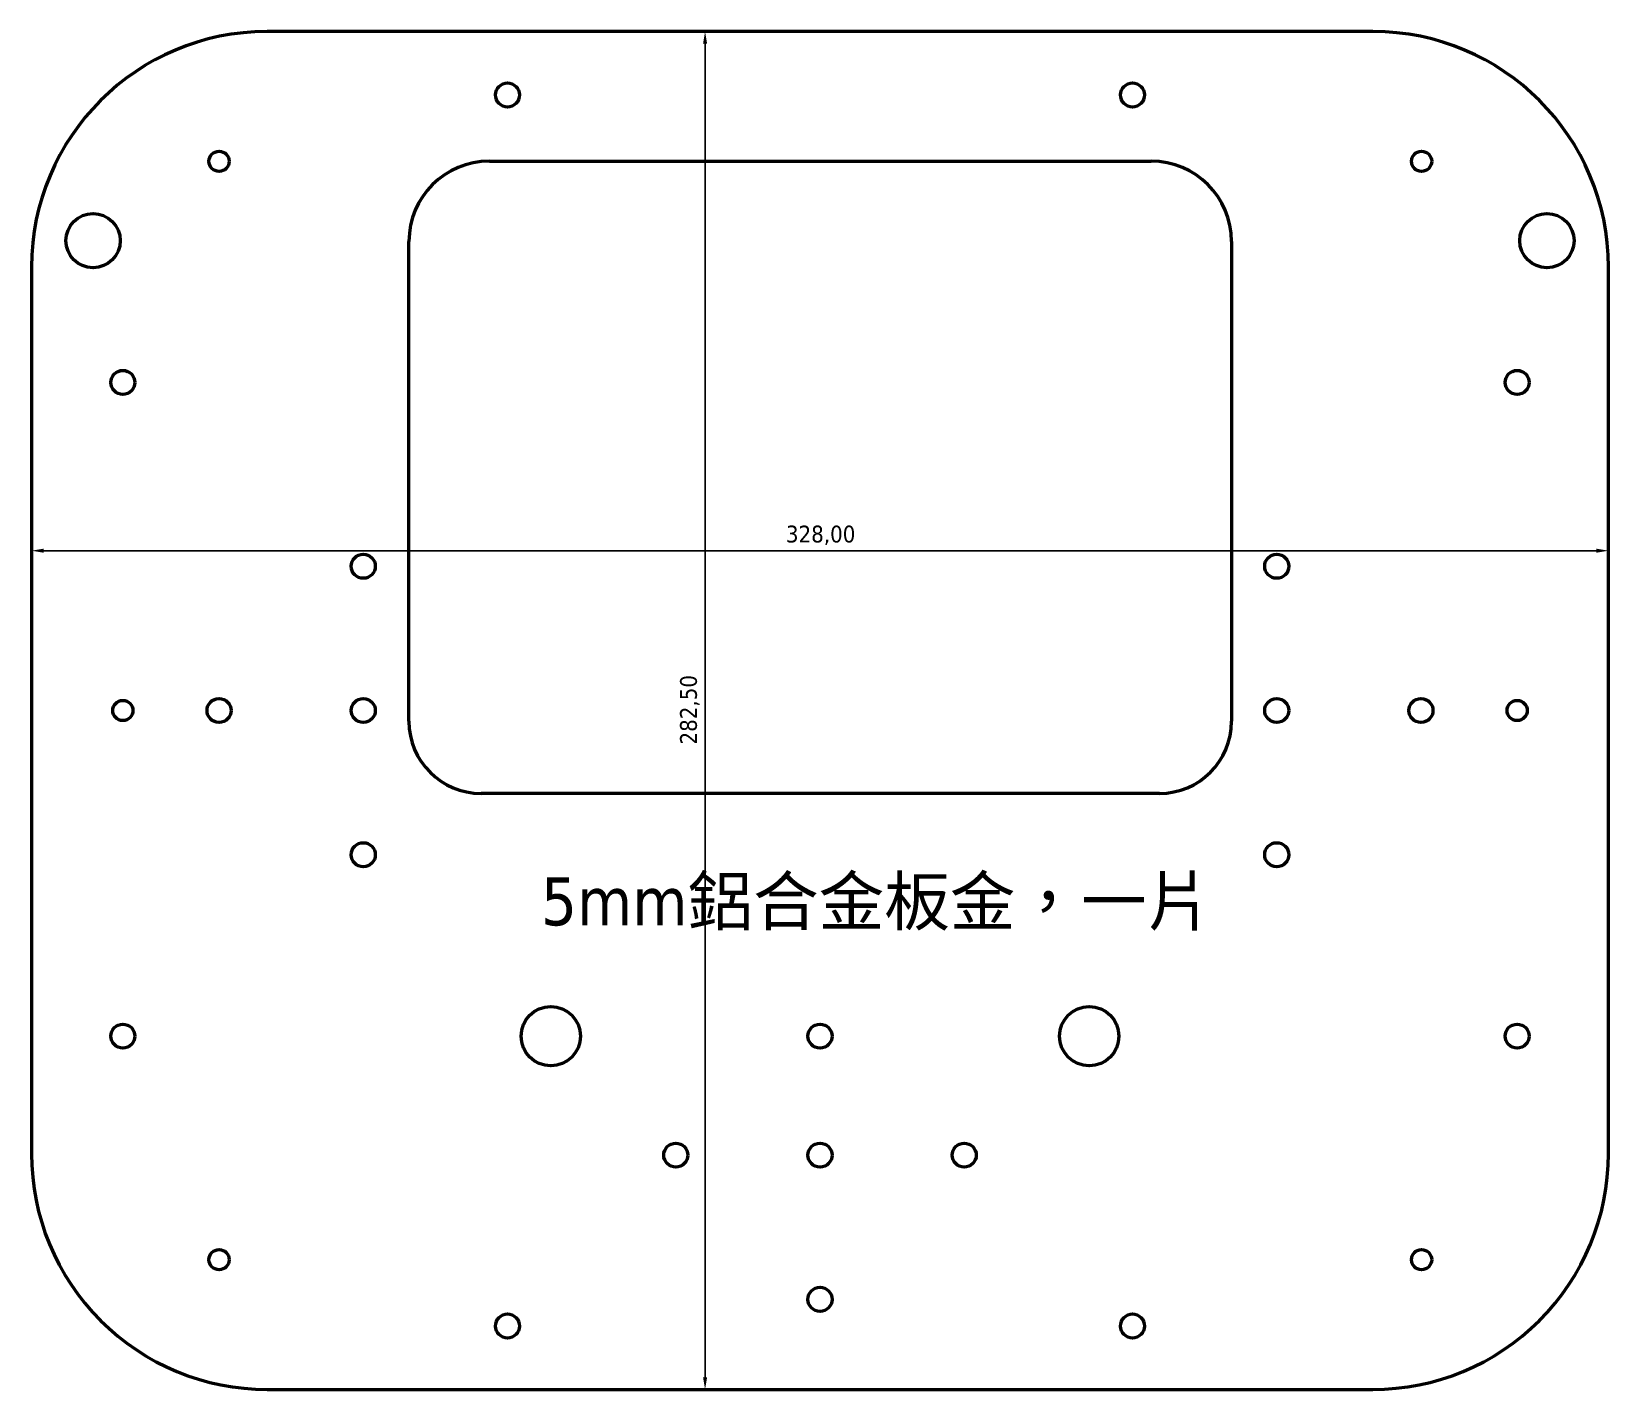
# Model space of a CAD drawing. Header units: millimetres. Extents: x 46 to 374, y 7 to 290.
import ezdxf

# ---------------------------------------------------------------- set-up
doc = ezdxf.new("R2010")
doc.units = ezdxf.units.MM
for name, color, linetype, lineweight in [('可見 (ISO)', 7, 'Continuous', 50), ('標註 (ISO)', 7, 'Continuous', 25), ('符號 (ISO)', 7, 'Continuous', 25)]:
    doc.layers.add(name, color=color, linetype=linetype, lineweight=lineweight)
doc.styles.add('註記文字 (ISO)', font='tahoma.ttf')
doc.dimstyles.new('預設 (ISO)', dxfattribs={"dimtxt": 3.5, "dimasz": 2.5, "dimexe": 3.175, "dimexo": 0, "dimgap": 0.762, "dimtad": 1, "dimrnd": 1e-08, "dimzin": 0, "dimtxsty": '註記文字 (ISO)', "dimcen": 0.09, "dimdle": 10, "dimclrd": 256, "dimclre": 256, "dimclrt": 256, "dimazin": 0, "dimtfac": 1.001486, "dimtmove": 0, "dimatfit": 3, "dimfxl": 0, "dimtolj": 1, "dimtzin": 0, "dimlwd": -1, "dimlwe": -1, "dimarcsym": 0})

# ---------------------------------------------------------------- blocks, each defined once
blk = doc.blocks.new('*D3')
at = {"layer": 'Defpoints', "color": 0}
for p in [(46, 181.75), (374, 181.75), (374, 181.75)]:
    blk.add_point(p, dxfattribs=at)
at = {"layer": '標註 (ISO)'}
for p, q in [((374, 181.75), (374, 184.92)), ((48.5, 181.75), (371.5, 181.75))]:
    blk.add_line(p, q, dxfattribs=at)
for points in [[(48.5, 182.16), (48.5, 181.33), (46, 181.75)], [(371.5, 182.16), (371.5, 181.33), (374, 181.75)]]:
    blk.add_solid(points, dxfattribs=at)
at = {"layer": '標註 (ISO)', "insert": (202.91, 186.96), "char_height": 3.5, "attachment_point": 1, "style": '註記文字 (ISO)'}
blk.add_mtext('\\A1;328,00', dxfattribs=at)
blk = doc.blocks.new('*D4')
at = {"layer": 'Defpoints', "color": 0}
for p in [(210, 289.75), (186.1, 7.25), (210, 7.25)]:
    blk.add_point(p, dxfattribs=at)
at = {"layer": '標註 (ISO)'}
for p, q in [((186.1, 287.25), (186.1, 9.75)), ((210, 7.25), (182.92, 7.25))]:
    blk.add_line(p, q, dxfattribs=at)
for points in [[(185.68, 287.25), (186.52, 287.25), (186.1, 289.75)], [(185.68, 9.75), (186.52, 9.75), (186.1, 7.25)]]:
    blk.add_solid(points, dxfattribs=at)
at = {"layer": '標註 (ISO)', "insert": (180.89, 141.43), "char_height": 3.5, "attachment_point": 1, "rotation": 90, "style": '註記文字 (ISO)'}
blk.add_mtext('\\A1;282,50', dxfattribs=at)

msp = doc.modelspace()

# ---------------------------------------------------------------- linework, layer by layer
at = {"layer": '可見 (ISO)'}
for p, q in [((325, 289.75), (95, 289.75)), ((141.233, 262.8), (278.867, 262.8)), ((124.503, 146.25), (124.503, 246.07)), ((295.6, 246.067), (295.6, 146.25)), ((46, 240.75), (46, 56.252)), ((374, 56.25), (374, 240.75)), ((280.6, 131.25), (139.503, 131.25)), ((95.002, 7.25), (324.999, 7.25))]:
    msp.add_line(p, q, dxfattribs=at)
for centre, radius in [((145, 276.55), 2.5), ((275, 276.55), 2.5), ((85, 262.75), 2.1), ((335.13, 262.75), 2.1), ((58.8, 246.25), 5.65), ((361.2, 246.25), 5.65), ((65, 216.75), 2.5), ((355, 216.75), 2.5), ((115, 178.5), 2.5), ((305, 178.5), 2.5), ((85, 148.5), 2.5), ((115, 148.5), 2.5), ((305, 148.5), 2.5), ((335, 148.5), 2.5), ((65, 148.5), 2.1), ((355, 148.5), 2.1), ((115, 118.5), 2.5), ((305, 118.5), 2.5), ((154, 80.75), 6.15), ((266, 80.75), 6.15), ((65, 80.75), 2.5), ((210, 80.75), 2.5), ((355, 80.75), 2.5), ((180, 56), 2.5), ((210, 56), 2.5), ((240, 56), 2.5), ((85, 34.25), 2.1), ((335.13, 34.25), 2.1), ((210, 26), 2.5), ((145, 20.45), 2.5), ((275, 20.45), 2.5)]:
    msp.add_circle(centre, radius, dxfattribs=at)
for centre, radius, start, end in [((95, 240.75), 49, 90, 180), ((325, 240.75), 49, 0, 90), ((141.233, 246.07), 16.73, 89.99984, 179.99971), ((278.867, 246.067), 16.733, 0, 90), ((139.503, 146.25), 15, 180, 270), ((280.6, 146.25), 15, 270, 0), ((95, 56.25), 49, 179.99791, 270.00245), ((325, 56.25), 49, 269.99893, 359.99998)]:
    msp.add_arc(centre, radius, start, end, dxfattribs=at)

# ---------------------------------------------------------------- texts
at = {"layer": '符號 (ISO)', "insert": (151.954, 113.816), "char_height": 10, "width": 140.61588, "attachment_point": 1, "style": '註記文字 (ISO)'}
msp.add_mtext('\\fTahoma|b0|i0;\\H10.0000;5mm鋁合金板金，一片', dxfattribs=at)

# ---------------------------------------------------------------- dimensions: what is measured, and where the dimension line sits
at = {"layer": '標註 (ISO)'}
dim = msp.add_linear_dim(base=(186.099, 7.25), p1=(210, 289.75), p2=(210.001, 7.25), angle=90, dimstyle='預設 (ISO)', override={"dimgap": 0.762, "dimdec": 2, "dimse1": 1, "dimtol": 0, "dimlim": 0, "dimtp": 0, "dimtm": 0, "dimtdec": 2, "dimtofl": 0, "dimatfit": 1}, dxfattribs=at)
dim.commit()
dim.dimension.update_dxf_attribs({"geometry": '*D4', "text_midpoint": (186.099, 148.5), "dimtype": 160})
dim = msp.add_linear_dim(base=(374, 181.746), p1=(46, 181.746), p2=(374, 181.746), dimstyle='預設 (ISO)', override={"dimgap": 0.762, "dimdec": 2, "dimse1": 1, "dimtol": 0, "dimlim": 0, "dimtp": 0, "dimtm": 0, "dimtdec": 2, "dimtofl": 0, "dimatfit": 1}, dxfattribs=at)
dim.commit()
dim.dimension.update_dxf_attribs({"geometry": '*D3', "text_midpoint": (210, 181.746), "dimtype": 160})

doc.saveas('drawing.dxf')
